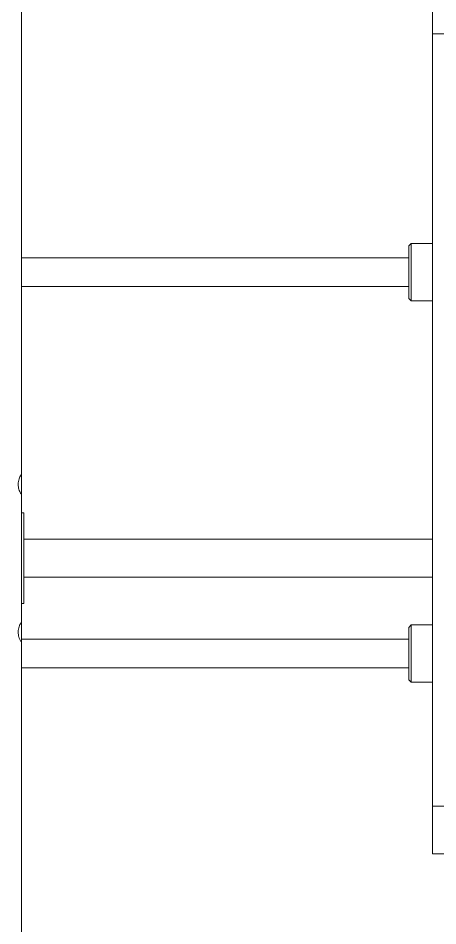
# Model space of a CAD drawing. Header units: millimetres. Extents: x 0 to 594, y 0 to 420.
# Drawn here: x 369 to 398.4, y 310.8 to 374.2 of the extents above; entities that cross this region are included whole.
import ezdxf

# ---------------------------------------------------------------- set-up
doc = ezdxf.new("R2010")
doc.units = ezdxf.units.MM

msp = doc.modelspace()

# ---------------------------------------------------------------- linework, layer by layer
at = {"color": 7, "linetype": 'Continuous', "lineweight": 15}
for p, q in [((369.234, 342.2638), (369.234, 405.1183)), ((397.9855, 376.4517), (397.9855, 373.1183)), ((397.9855, 373.1183), (431.3189, 373.1183)), ((397.9855, 319.1183), (397.9855, 373.1183)), ((396.4855, 358.4517), (396.3189, 358.285)), ((396.3189, 358.285), (396.3189, 357.3363)), ((397.9855, 358.4517), (396.4855, 358.4517)), ((396.4855, 358.4517), (396.4855, 357.4167)), ((396.3189, 357.4517), (369.234, 357.4517)), ((396.3189, 357.3363), (396.3189, 354.6183)), ((396.4855, 357.4167), (396.4855, 354.4517)), ((369.234, 355.4517), (396.3189, 355.4517)), ((396.3189, 354.6183), (396.4855, 354.4517)), ((396.4855, 354.4517), (397.9855, 354.4517)), ((369.234, 342.2638), (369.234, 340.9728)), ((369.234, 331.9305), (369.234, 340.9728)), ((369.4094, 339.6267), (369.234, 339.6267)), ((369.4094, 335.5129), (369.4094, 339.6267)), ((397.9855, 337.785), (369.4094, 337.785)), ((369.4094, 333.2767), (369.4094, 335.5129)), ((369.4094, 335.1183), (397.9855, 335.1183)), ((369.234, 333.2767), (369.4094, 333.2767)), ((369.234, 331.9305), (369.234, 330.6395)), ((396.4855, 331.785), (396.3189, 331.6183)), ((396.3189, 331.6183), (396.3189, 328.795)), ((397.9855, 331.785), (396.4855, 331.785)), ((396.4855, 331.785), (396.4855, 328.705)), ((396.3189, 330.785), (369.234, 330.785)), ((369.234, 278.4517), (369.234, 330.6395)), ((369.234, 328.785), (396.3189, 328.785)), ((396.3189, 328.795), (396.3189, 327.9517)), ((396.4855, 328.705), (396.4855, 327.785)), ((396.3189, 327.9517), (396.4855, 327.785)), ((396.4855, 327.785), (397.9855, 327.785)), ((397.9855, 315.785), (397.9855, 319.1183)), ((406.9634, 319.1183), (397.9855, 319.1183)), ((406.9634, 315.785), (397.9855, 315.785))]:
    msp.add_line(p, q, dxfattribs=at)
for points, knots in [([(369.234, 340.9728), (369.234, 340.972), (369.2339, 340.9537), (369.2237, 340.9428), (369.1817, 340.9941), (369.1201, 341.1085), (369.0532, 341.2833), (369.0091, 341.5013), (369.0094, 341.7222), (369.045, 341.918), (369.1027, 342.0888), (369.169, 342.2231), (369.2199, 342.2925), (369.2336, 342.2856), (369.234, 342.2658), (369.234, 342.2638)], [0, 0, 0, 0, 0.0039746, 0.0909192, 0.1755412, 0.2642913, 0.3603608, 0.4573297, 0.5433734, 0.6223421, 0.7067335, 0.8014284, 0.8991086, 0.9896713, 1, 1, 1, 1]), ([(369.234, 330.6395), (369.234, 330.6387), (369.2339, 330.6203), (369.2237, 330.6094), (369.1817, 330.6608), (369.1201, 330.7751), (369.0532, 330.9499), (369.0091, 331.168), (369.0094, 331.3888), (369.045, 331.5847), (369.1027, 331.7554), (369.169, 331.8897), (369.2199, 331.9592), (369.2336, 331.9523), (369.234, 331.9325), (369.234, 331.9305)], [0, 0, 0, 0, 0.0039746, 0.0909192, 0.1755412, 0.2642912, 0.3603607, 0.4573296, 0.5433742, 0.6223429, 0.7067335, 0.801429, 0.8991089, 0.9896716, 1, 1, 1, 1])]:
    msp.add_open_spline(points, degree=3, knots=knots, dxfattribs=at)

doc.saveas('drawing.dxf')
